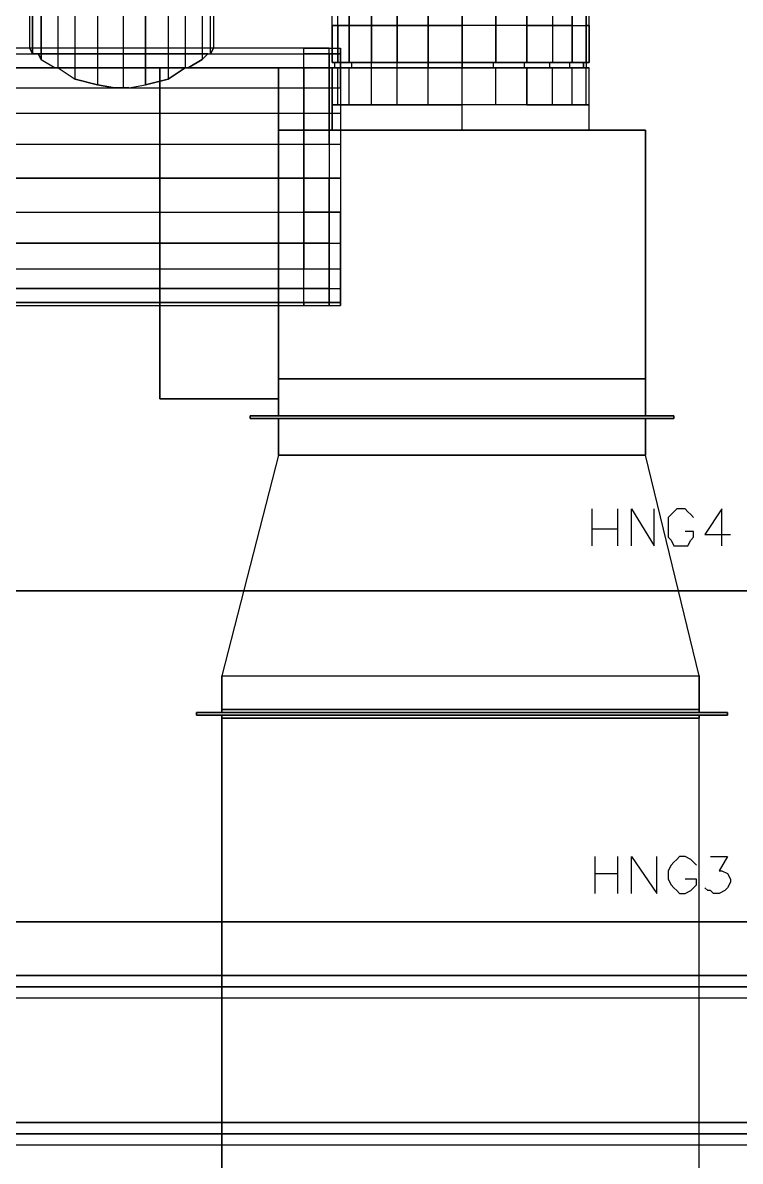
# Model space of a CAD drawing. Header units: metres. Extents: x 114 to 218, y 8 to 180.
# Drawn here: x 133.1 to 137, y 38.11 to 44.31 of the extents above; entities that cross this region are included whole.
import ezdxf

# ---------------------------------------------------------------- set-up
doc = ezdxf.new("R2010")
doc.units = ezdxf.units.M
doc.header["$MEASUREMENT"] = 0
for name, color, linetype in [('E-TFP-HANGER', 7, 'Continuous'), ('E-TRAY-STD', 7, 'Continuous'), ('M-SA2S-Conn', 7, 'Continuous'), ('M-SA2S-Rect', 7, 'Continuous'), ('M-SA2S-Round', 7, 'Continuous'), ('M-SA2S-VAV', 7, 'Continuous'), ('M-SA4S-Conn', 7, 'Continuous'), ('M-SA4S-Round', 7, 'Continuous'), ('PI-HWR-Pipe', 7, 'Continuous'), ('PI-HWS-Pipe', 7, 'Continuous')]:
    doc.layers.add(name, color=color, linetype=linetype)

msp = doc.modelspace()

# ---------------------------------------------------------------- linework, layer by layer
at = {"layer": 'E-TFP-HANGER', "color": 3, "true_color": 0x00ff00}
for points in [[(136.1949, 41.664), (136.1949, 41.464)], [(136.3333, 41.664), (136.3333, 41.464)], [(136.4102, 41.464), (136.4102, 41.664), (136.5333, 41.464), (136.5333, 41.664)], [(136.7486, 41.6178), (136.7333, 41.6332), (136.7179, 41.6486), (136.7025, 41.664), (136.6563, 41.664), (136.641, 41.6486), (136.6256, 41.6332), (136.6102, 41.6178), (136.6102, 41.587), (136.6102, 41.5409), (136.6102, 41.5101), (136.6256, 41.4948), (136.641, 41.464), (136.6563, 41.464), (136.7025, 41.464), (136.7179, 41.464), (136.7333, 41.4948), (136.7486, 41.5101), (136.7486, 41.5409), (136.7025, 41.5409)], [(136.9025, 41.464), (136.9025, 41.664), (136.8102, 41.5255), (136.9486, 41.5255)], [(136.1949, 41.5563), (136.3333, 41.5563)], [(136.2103, 39.772), (136.2103, 39.572)], [(136.3333, 39.772), (136.3333, 39.572)], [(136.4102, 39.572), (136.4102, 39.772), (136.5487, 39.572), (136.5487, 39.772)], [(136.764, 39.7259), (136.7486, 39.7412), (136.7333, 39.7566), (136.7025, 39.772), (136.6717, 39.772), (136.6563, 39.7566), (136.641, 39.7412), (136.6256, 39.7259), (136.6102, 39.6951), (136.6102, 39.649), (136.6256, 39.6182), (136.641, 39.6028), (136.6563, 39.5874), (136.6717, 39.572), (136.7025, 39.572), (136.7333, 39.5874), (136.7486, 39.6028), (136.764, 39.6182), (136.764, 39.649), (136.7025, 39.649)], [(136.8409, 39.772), (136.9332, 39.772), (136.8871, 39.6951), (136.9025, 39.6951), (136.9332, 39.6797), (136.9486, 39.649), (136.9486, 39.6336), (136.9332, 39.6028), (136.9178, 39.5874), (136.8871, 39.572), (136.8563, 39.572), (136.8409, 39.5874), (136.8255, 39.5874), (136.8102, 39.6028)], [(136.2103, 39.6797), (136.3333, 39.6797)]]:
    msp.add_lwpolyline(points, dxfattribs=at)
at = {"layer": 'E-TRAY-STD', "color": 32, "true_color": 0xdd6e00}
for points in [[(126.489, 41.2179), (167.4659, 41.2179), (167.4659, 39.4182), (126.489, 39.4182), (126.489, 41.2179)], [(167.4659, 39.4182), (167.4659, 41.2179), (126.489, 41.2179), (126.489, 39.4182), (167.4659, 39.4182)]]:
    msp.add_lwpolyline(points, dxfattribs=at)
at = {"layer": 'M-SA2S-Conn', "color": 5, "true_color": 0x0000ff}
for points in [[(134.4875, 42.3715), (136.4872, 42.3715), (134.4875, 42.3715)], [(136.4872, 42.3715), (136.4872, 42.1716), (134.4875, 42.1716), (134.4875, 42.3715), (134.4875, 42.1716), (136.4872, 42.1716), (136.4872, 42.3715)], [(134.4875, 42.3715), (134.4875, 42.3715)], [(136.4872, 42.3715), (136.4872, 42.3715)], [(136.641, 42.1562), (136.641, 42.1716), (134.3337, 42.1716), (134.3337, 42.1562), (136.641, 42.1562)], [(134.3337, 42.1562), (134.3337, 42.1562), (134.3337, 42.1716), (136.641, 42.1716), (136.641, 42.1562), (134.3337, 42.1562)], [(134.3337, 42.1716), (134.3337, 42.1716)], [(134.3337, 42.1716), (134.3337, 42.1716)], [(134.3337, 42.1562), (134.3337, 42.1562)], [(134.4875, 42.1716), (134.4875, 42.1716)], [(136.4872, 41.9562), (136.4872, 42.1562), (134.4875, 42.1562), (134.4875, 41.9562), (134.4875, 42.1562), (136.4872, 42.1562), (136.4872, 41.9562)], [(134.4875, 42.1562), (134.4875, 42.1562)], [(136.4872, 42.1716), (136.4872, 42.1716)], [(136.4872, 42.1716), (136.4872, 42.1716)], [(136.4872, 42.1716), (136.4872, 42.1716)], [(136.4872, 42.1562), (136.4872, 42.1562)], [(136.4872, 42.1562), (136.4872, 42.1562)], [(136.4872, 42.1562), (136.4872, 42.1562)], [(136.641, 42.1716), (136.641, 42.1716)], [(136.641, 42.1716), (136.641, 42.1716)], [(136.641, 42.1716), (136.641, 42.1716)], [(136.641, 42.1562), (136.641, 42.1562)], [(136.641, 42.1562), (136.641, 42.1562)], [(136.641, 42.1562), (136.641, 42.1562)], [(134.4875, 41.9562), (136.4872, 41.9562), (134.4875, 41.9562)], [(134.4875, 41.9562), (134.4875, 41.9562)], [(136.4872, 41.9562), (136.4872, 41.9562)], [(134.0415, 40.5411), (134.0415, 40.5565), (136.9332, 40.5565), (136.9332, 40.5411), (134.0415, 40.5411)], [(136.9332, 40.5411), (136.9332, 40.5411), (136.9332, 40.5565), (134.0415, 40.5565), (134.0415, 40.5411), (136.9332, 40.5411)], [(134.0415, 40.5565), (134.0415, 40.5565)], [(134.0415, 40.5565), (134.0415, 40.5565)], [(134.0415, 40.5565), (134.0415, 40.5565)], [(134.0415, 40.5411), (134.0415, 40.5411)], [(134.0415, 40.5411), (134.0415, 40.5411)], [(134.0415, 40.5411), (134.0415, 40.5411)], [(136.7794, 40.5719), (134.1799, 40.5719), (136.7794, 40.5719)], [(134.1799, 40.5719), (134.1799, 40.5565), (136.7794, 40.5565), (136.7794, 40.5719), (136.7794, 40.5565), (134.1799, 40.5565), (134.1799, 40.5719)], [(134.1799, 40.5719), (134.1799, 40.5719)], [(134.1799, 40.5565), (134.1799, 40.5565)], [(134.1799, 40.5565), (134.1799, 40.5565)], [(134.1799, 40.5565), (134.1799, 40.5565)], [(134.1799, 40.5257), (134.1799, 40.5411)], [(134.1799, 40.5411), (136.7794, 40.5411), (134.1799, 40.5411), (134.1799, 40.5257)], [(134.1799, 40.5411), (134.1799, 40.5411)], [(134.1799, 40.5411), (134.1799, 40.5411)], [(136.7794, 40.5257), (134.1799, 40.5257), (136.7794, 40.5257)], [(134.1799, 40.5257), (134.1799, 40.5257)], [(136.7794, 40.5719), (136.7794, 40.5719)], [(136.7794, 40.5565), (136.7794, 40.5565)], [(136.7794, 40.5257), (136.7794, 40.5411), (136.7794, 40.5257)], [(136.7794, 40.5411), (136.7794, 40.5411)], [(136.7794, 40.5257), (136.7794, 40.5257)], [(136.9332, 40.5565), (136.9332, 40.5565)], [(136.9332, 40.5565), (136.9332, 40.5565)], [(136.9332, 40.5411), (136.9332, 40.5411)]]:
    msp.add_lwpolyline(points, dxfattribs=at)
at = {"layer": 'M-SA2S-Rect', "color": 5, "true_color": 0x0000ff}
for points in [[(134.4875, 42.1562), (136.4872, 42.1562), (134.4875, 42.1562), (134.4875, 41.9562)], [(134.4875, 41.9562), (134.4875, 42.1562)], [(134.4875, 42.1562), (134.4875, 42.1562)], [(136.4872, 41.9562), (136.4872, 42.1562), (136.4872, 41.9562)], [(136.4872, 42.1562), (136.4872, 42.1562)], [(134.4875, 41.9562), (134.1799, 40.7564), (136.7794, 40.7564), (136.4872, 41.9562), (134.4875, 41.9562)], [(136.7794, 40.7564), (136.4872, 41.9562), (134.4875, 41.9562), (134.1799, 40.7564), (134.1799, 40.7564)], [(134.4875, 41.9562), (134.4875, 41.9562)], [(134.4875, 41.9562), (134.4875, 41.9562)], [(134.4875, 41.9562), (134.4875, 41.9562)], [(136.4872, 41.9562), (136.4872, 41.9562)], [(134.1799, 40.7564), (134.1799, 40.5565), (134.1799, 40.7564), (136.7794, 40.7564), (136.7794, 40.5565), (136.7794, 40.7564)], [(134.1799, 40.7564), (134.1799, 40.7564)], [(134.1799, 40.7564), (134.1799, 40.7564)], [(136.7794, 40.7564), (136.7794, 40.7564)], [(136.7794, 40.7564), (136.7794, 40.7564)], [(136.7794, 40.5565), (134.1799, 40.5565), (136.7794, 40.5565)], [(134.1799, 40.5565), (134.1799, 40.5565)], [(134.1799, 40.5411), (136.7794, 40.5411), (134.1799, 40.5411)], [(136.7794, 36.8341), (134.1799, 36.8341), (136.7794, 36.8341), (136.7794, 40.5411)], [(134.1799, 36.8341), (134.1799, 40.5411), (134.1799, 36.8341)], [(134.1799, 40.5411), (134.1799, 40.5411)], [(134.1799, 40.5411), (134.1799, 40.5411)], [(136.7794, 40.5565), (136.7794, 40.5565)], [(136.7794, 36.8341), (136.7794, 40.5411)], [(136.7794, 40.5411), (136.7794, 40.5411)]]:
    msp.add_lwpolyline(points, dxfattribs=at)
at = {"layer": 'M-SA2S-Round', "color": 5, "true_color": 0x0000ff}
for points in [[(133.1339, 45.171), (133.1493, 45.171), (133.1493, 44.1404), (133.1339, 44.1712), (133.1339, 45.171), (133.1493, 45.171), (133.1955, 45.171), (133.1955, 44.1097), (133.1801, 44.1404), (133.1493, 44.1404)], [(133.1493, 44.1404), (133.1493, 45.171), (133.1955, 45.171)], [(133.1955, 44.1097), (133.1955, 45.171), (133.2878, 45.171)], [(133.1955, 44.1097), (133.2724, 44.0635), (133.2878, 44.0635), (133.2878, 45.171), (133.1955, 45.171)], [(133.2878, 44.0635), (133.2878, 45.171), (133.38, 45.171)], [(133.2878, 44.0635), (133.38, 44.002), (133.38, 45.171), (133.2878, 45.171)], [(133.5031, 45.171), (133.6415, 45.171), (133.6415, 43.9558), (133.5954, 43.9558), (133.5031, 43.9712), (133.38, 44.002), (133.38, 45.171), (133.5031, 45.171), (133.5031, 43.9712)], [(133.6415, 45.171), (133.5031, 45.171), (133.5031, 43.9712), (133.5954, 43.9558), (133.6415, 43.9558), (133.6723, 43.9558), (133.7646, 43.9712)], [(133.7646, 45.171), (133.6415, 45.171), (133.6415, 43.9558)], [(133.6415, 43.9558), (133.6723, 43.9558), (133.7646, 43.9712), (133.7646, 45.171), (133.8876, 45.171), (133.8876, 44.002)], [(133.8876, 45.171), (133.7646, 45.171), (133.7646, 43.9712), (133.8876, 44.002), (133.9799, 44.0635)], [(133.8876, 45.171), (133.9799, 45.171), (133.9799, 44.0635), (133.8876, 44.002), (133.7646, 43.9712)], [(133.9799, 45.171), (133.8876, 45.171), (133.8876, 44.002)], [(134.0722, 45.171), (133.9799, 45.171), (133.9799, 44.0635), (133.9953, 44.0635), (134.0722, 44.1097), (134.103, 44.1404), (134.1184, 44.1404)], [(134.1184, 45.171), (134.0722, 45.171), (134.0722, 44.1097), (133.9953, 44.0635), (133.9799, 44.0635)], [(134.1184, 45.171), (134.0722, 45.171), (134.0722, 44.1097)], [(134.0722, 44.1097), (134.103, 44.1404), (134.1184, 44.1404), (134.1184, 45.171), (134.1337, 45.171), (134.1337, 44.1712)], [(134.1184, 44.1404), (134.1337, 44.1712), (134.1184, 44.1404), (134.1184, 45.171), (134.1337, 45.171)], [(134.7644, 44.0635), (129.9653, 44.0635), (129.9653, 44.1404), (134.7644, 44.1404), (134.7644, 44.1712), (129.9653, 44.1712)], [(134.1337, 44.1712), (133.1339, 44.1712), (133.1493, 44.1404), (133.1801, 44.1404), (134.103, 44.1404), (133.1801, 44.1404), (133.1955, 44.1097), (133.2724, 44.0635), (133.9953, 44.0635)], [(133.1339, 44.1712), (133.1339, 44.1712)], [(134.1337, 44.1712), (134.1337, 44.1712)], [(134.8259, 44.0635), (134.626, 44.0635), (134.626, 44.1404), (134.626, 44.1712), (134.8259, 44.1712), (134.8259, 44.1404), (134.626, 44.1404), (134.626, 44.1712)], [(134.626, 44.1712), (134.626, 44.1712)], [(134.7644, 44.0635), (134.7644, 44.1404), (134.7644, 44.1712)], [(134.7644, 44.1712), (134.7644, 44.1712)], [(134.8259, 44.0635), (134.8259, 44.1404), (134.8259, 44.1712)], [(134.8259, 44.1712), (134.8259, 44.1712)], [(129.9653, 44.1404), (134.7644, 44.1404)], [(133.1493, 44.1404), (133.1493, 44.1404)], [(133.1493, 44.1404), (133.1493, 44.1404)], [(133.1801, 44.1404), (133.1801, 44.1404)], [(133.1801, 44.1404), (133.1801, 44.1404)], [(133.1955, 44.1097), (133.1955, 44.1097)], [(133.1955, 44.1097), (133.1955, 44.1097)], [(134.0722, 44.1097), (134.0722, 44.1097)], [(134.0722, 44.1097), (134.0722, 44.1097)], [(134.103, 44.1404), (134.103, 44.1404)], [(134.103, 44.1404), (134.103, 44.1404)], [(134.1184, 44.1404), (134.1184, 44.1404)], [(134.1184, 44.1404), (134.1184, 44.1404)], [(134.626, 44.0635), (134.626, 44.1404), (134.8259, 44.1404)], [(134.626, 44.1404), (134.626, 44.1404)], [(134.626, 44.1404), (134.626, 44.1404)], [(134.7644, 44.1404), (134.7644, 44.0635), (134.7644, 43.9558), (134.7644, 43.8174), (134.7644, 43.6482), (134.7644, 43.4636), (134.7644, 43.279), (134.7644, 43.1098), (134.7644, 42.9714), (134.7644, 42.8637), (134.7644, 42.7868), (134.7644, 42.7714), (134.7644, 42.7868), (134.7644, 42.8637), (134.7644, 42.9714), (134.7644, 43.1098), (134.7644, 43.279), (134.7644, 43.4636)], [(134.7644, 44.1404), (134.7644, 44.1404)], [(134.7644, 44.1404), (134.7644, 44.1404)], [(134.8259, 44.1404), (134.8259, 44.0635), (134.8259, 43.9558), (134.8259, 43.8174), (134.8259, 43.6482), (134.8259, 43.4636), (134.8259, 43.279), (134.8259, 43.1098), (134.8259, 42.9714), (134.8259, 42.8637), (134.8259, 42.7868), (134.8259, 42.7714), (134.8259, 42.7868), (134.8259, 42.8637), (134.8259, 42.9714), (134.8259, 43.1098), (134.8259, 43.279)], [(134.8259, 44.1404), (134.8259, 44.1404)], [(134.8259, 44.1404), (134.8259, 44.1404)], [(129.9653, 44.0635), (134.7644, 44.0635)], [(133.9953, 44.0635), (133.2724, 44.0635)], [(133.2724, 44.0635), (133.2878, 44.0635), (133.38, 44.002)], [(133.2724, 44.0635), (133.2724, 44.0635)], [(133.2724, 44.0635), (133.2724, 44.0635)], [(133.2878, 44.0635), (133.2878, 44.0635)], [(133.2878, 44.0635), (133.2878, 44.0635)], [(133.9799, 44.0635), (133.9799, 44.0635)], [(133.9799, 44.0635), (133.9799, 44.0635)], [(133.9953, 44.0635), (133.9953, 44.0635)], [(133.9953, 44.0635), (133.9953, 44.0635)], [(134.626, 43.9558), (134.626, 44.0635), (134.8259, 44.0635)], [(134.626, 44.0635), (134.626, 43.9558), (134.8259, 43.9558)], [(134.626, 44.0635), (134.626, 44.0635)], [(134.626, 44.0635), (134.626, 44.0635)], [(134.7644, 43.6482), (134.7644, 43.8174), (134.7644, 43.9558), (134.7644, 44.0635)], [(134.7644, 44.0635), (134.7644, 44.0635)], [(134.7644, 44.0635), (134.7644, 44.0635)], [(134.8259, 43.9558), (134.8259, 44.0635)], [(134.8259, 44.0635), (134.8259, 44.0635)], [(134.8259, 44.0635), (134.8259, 44.0635)], [(133.38, 44.002), (133.5031, 43.9712)], [(133.38, 44.002), (133.38, 44.002)], [(133.38, 44.002), (133.38, 44.002)], [(133.8876, 44.002), (133.8876, 44.002)], [(133.8876, 44.002), (133.8876, 44.002)], [(129.9653, 43.9558), (134.7644, 43.9558)], [(129.9653, 43.9558), (134.7644, 43.9558)], [(133.5031, 43.9712), (133.5031, 43.9712)], [(133.5031, 43.9712), (133.5031, 43.9712)], [(133.6723, 43.9558), (133.5954, 43.9558)], [(133.6723, 43.9558), (133.5954, 43.9558)], [(133.5954, 43.9558), (133.5954, 43.9558)], [(133.5954, 43.9558), (133.5954, 43.9558)], [(133.6415, 43.9558), (133.6415, 43.9558)], [(133.6415, 43.9558), (133.6415, 43.9558)], [(133.6723, 43.9558), (133.6723, 43.9558)], [(133.6723, 43.9558), (133.6723, 43.9558)], [(133.7646, 43.9712), (133.7646, 43.9712)], [(133.7646, 43.9712), (133.7646, 43.9712)], [(134.626, 43.8174), (134.626, 43.9558), (134.8259, 43.9558), (134.8259, 43.8174)], [(134.626, 43.9558), (134.626, 43.8174), (134.8259, 43.8174)], [(134.626, 43.9558), (134.626, 43.9558)], [(134.626, 43.9558), (134.626, 43.9558)], [(134.7644, 43.9558), (134.7644, 43.9558)], [(134.7644, 43.9558), (134.7644, 43.9558)], [(134.8259, 43.9558), (134.8259, 43.9558)], [(134.8259, 43.9558), (134.8259, 43.9558)], [(129.9653, 43.8174), (134.7644, 43.8174)], [(129.9653, 43.8174), (134.7644, 43.8174)], [(134.626, 43.6482), (134.626, 43.8174), (134.8259, 43.8174), (134.8259, 43.6482)], [(134.626, 43.8174), (134.626, 43.6482), (134.8259, 43.6482)], [(134.626, 43.8174), (134.626, 43.8174)], [(134.626, 43.8174), (134.626, 43.8174)], [(134.7644, 43.8174), (134.7644, 43.8174)], [(134.7644, 43.8174), (134.7644, 43.8174)], [(134.8259, 43.8174), (134.8259, 43.8174)], [(134.8259, 43.8174), (134.8259, 43.8174)], [(134.7644, 43.4636), (129.9653, 43.4636), (129.9653, 43.6482), (134.7644, 43.6482), (134.7644, 43.4636)], [(129.9653, 43.6482), (134.7644, 43.6482)], [(134.8259, 43.4636), (134.626, 43.4636), (134.626, 43.6482), (134.8259, 43.6482), (134.8259, 43.4636)], [(134.626, 43.6482), (134.626, 43.4636), (134.8259, 43.4636), (134.8259, 43.279), (134.626, 43.279), (134.626, 43.4636)], [(134.626, 43.6482), (134.626, 43.6482)], [(134.626, 43.6482), (134.626, 43.6482)], [(134.7644, 43.6482), (134.7644, 43.6482)], [(134.7644, 43.6482), (134.7644, 43.6482)], [(134.8259, 43.6482), (134.8259, 43.6482)], [(134.8259, 43.6482), (134.8259, 43.6482)], [(129.9653, 43.4636), (134.7644, 43.4636)], [(134.626, 43.4636), (134.626, 43.279)], [(134.626, 43.4636), (134.626, 43.4636)], [(134.626, 43.4636), (134.626, 43.4636)], [(134.7644, 43.4636), (134.7644, 43.4636)], [(134.7644, 43.4636), (134.7644, 43.4636)], [(134.8259, 43.4636), (134.8259, 43.4636)], [(134.8259, 43.4636), (134.8259, 43.4636)], [(129.9653, 43.279), (134.7644, 43.279)], [(129.9653, 43.279), (134.7644, 43.279)], [(134.626, 43.279), (134.626, 43.1098), (134.8259, 43.1098)], [(134.626, 43.1098), (134.626, 43.279), (134.8259, 43.279)], [(134.626, 43.279), (134.626, 43.279)], [(134.626, 43.279), (134.626, 43.279)], [(134.7644, 43.279), (134.7644, 43.279)], [(134.7644, 43.279), (134.7644, 43.279)], [(134.8259, 43.279), (134.8259, 43.279)], [(134.8259, 43.279), (134.8259, 43.279)], [(134.7644, 43.1098), (129.9653, 43.1098), (129.9653, 42.9714), (134.7644, 42.9714)], [(129.9653, 43.1098), (134.7644, 43.1098)], [(134.626, 43.1098), (134.626, 42.9714), (134.8259, 42.9714)], [(134.626, 42.9714), (134.626, 43.1098), (134.8259, 43.1098)], [(134.626, 43.1098), (134.626, 43.1098)], [(134.626, 43.1098), (134.626, 43.1098)], [(134.7644, 43.1098), (134.7644, 43.1098)], [(134.7644, 43.1098), (134.7644, 43.1098)], [(134.8259, 43.1098), (134.8259, 43.1098)], [(134.8259, 43.1098), (134.8259, 43.1098)], [(129.9653, 42.9714), (134.7644, 42.9714)], [(134.626, 42.7868), (134.626, 42.8637), (134.626, 42.9714)], [(134.626, 42.8637), (134.626, 42.9714), (134.8259, 42.9714)], [(134.626, 42.9714), (134.626, 42.9714)], [(134.626, 42.9714), (134.626, 42.9714)], [(134.7644, 42.9714), (134.7644, 42.9714)], [(134.7644, 42.9714), (134.7644, 42.9714)], [(134.8259, 42.9714), (134.8259, 42.9714)], [(134.8259, 42.9714), (134.8259, 42.9714)], [(134.7644, 42.8637), (129.9653, 42.8637)], [(129.9653, 42.8637), (134.7644, 42.8637)], [(134.626, 42.8637), (134.8259, 42.8637)], [(134.626, 42.7868), (134.626, 42.8637), (134.8259, 42.8637)], [(134.626, 42.8637), (134.626, 42.8637)], [(134.626, 42.8637), (134.626, 42.8637)], [(134.7644, 42.8637), (134.7644, 42.8637)], [(134.7644, 42.8637), (134.7644, 42.8637)], [(134.8259, 42.8637), (134.8259, 42.8637)], [(134.8259, 42.8637), (134.8259, 42.8637)], [(134.7644, 42.7868), (129.9653, 42.7868)], [(129.9653, 42.7868), (134.7644, 42.7868)], [(129.9653, 42.7714), (134.7644, 42.7714)], [(134.626, 42.7714), (134.626, 42.7868), (134.8259, 42.7868), (134.626, 42.7868), (134.626, 42.7714), (134.8259, 42.7714)], [(134.626, 42.7868), (134.626, 42.7868)], [(134.626, 42.7868), (134.626, 42.7868)], [(134.626, 42.7714), (134.626, 42.7714)], [(134.7644, 42.7868), (134.7644, 42.7868)], [(134.7644, 42.7868), (134.7644, 42.7868)], [(134.7644, 42.7714), (134.7644, 42.7714)], [(134.8259, 42.7868), (134.8259, 42.7868)], [(134.8259, 42.7868), (134.8259, 42.7868)], [(134.8259, 42.7714), (134.8259, 42.7714)]]:
    msp.add_lwpolyline(points, dxfattribs=at)
at = {"layer": 'M-SA2S-VAV', "color": 1, "true_color": 0xff0000}
for points in [[(133.8415, 44.0635), (134.4875, 44.0635), (133.8415, 44.0635)], [(133.8415, 42.2638), (134.4875, 42.2638), (134.4875, 44.0635), (134.4875, 42.2638), (133.8415, 42.2638)], [(133.8415, 44.0635), (133.8415, 42.2638), (133.8415, 44.0635)], [(133.8415, 44.0635), (133.8415, 44.0635)], [(134.4875, 44.0635), (134.4875, 44.0635)], [(134.4875, 44.0635), (134.4875, 44.0635)], [(134.7798, 44.0635), (134.8105, 44.0635), (134.8721, 44.0635), (134.9951, 44.0635), (135.1335, 44.0635), (135.3027, 44.0635), (135.4873, 44.0635), (135.6719, 44.0635), (135.8411, 44.0635), (135.9796, 44.0635), (136.0872, 44.0635), (136.1641, 44.0635), (136.1795, 44.0635), (136.1641, 44.0635), (136.0872, 44.0635), (135.9796, 44.0635), (135.8411, 44.0635), (135.6719, 44.0635), (135.4873, 44.0635), (135.3027, 44.0635), (135.1335, 44.0635), (134.9951, 44.0635), (134.8721, 44.0635), (134.8105, 44.0635), (134.7798, 44.0635)], [(134.7798, 43.7251), (134.7798, 44.0635), (134.7798, 43.7251)], [(135.4873, 43.7251), (135.4873, 44.0635)], [(135.4873, 43.7251), (135.4873, 44.0635)], [(136.1795, 43.7251), (136.1795, 44.0635)], [(136.1795, 43.7251), (136.1795, 44.0635)], [(134.4875, 43.7251), (136.4872, 43.7251), (134.4875, 43.7251)], [(134.4875, 42.1716), (136.4872, 42.1716), (136.4872, 43.7251), (136.4872, 42.1716), (134.4875, 42.1716)], [(134.4875, 43.7251), (134.4875, 42.1716), (134.4875, 43.7251)], [(134.4875, 43.7251), (134.4875, 43.7251)], [(136.1795, 43.7251), (136.1641, 43.7251), (136.0872, 43.7251), (135.9796, 43.7251), (135.8411, 43.7251), (135.6719, 43.7251), (135.4873, 43.7251), (135.3027, 43.7251), (135.1335, 43.7251), (134.9951, 43.7251), (134.8721, 43.7251), (134.8105, 43.7251), (134.7798, 43.7251), (134.8105, 43.7251), (134.8721, 43.7251), (134.9951, 43.7251), (135.1335, 43.7251), (135.3027, 43.7251), (135.4873, 43.7251), (135.6719, 43.7251), (135.8411, 43.7251), (135.9796, 43.7251), (136.0872, 43.7251), (136.1641, 43.7251), (136.1795, 43.7251)], [(136.4872, 43.7251), (136.4872, 43.7251)], [(136.4872, 43.7251), (136.4872, 43.7251)], [(133.8415, 42.2638), (133.8415, 42.2638)], [(133.8415, 42.2638), (133.8415, 42.2638)], [(134.4875, 42.2638), (134.4875, 42.2638)], [(134.4875, 42.2638), (134.4875, 42.2638)], [(134.4875, 42.1716), (134.4875, 42.1716)], [(134.4875, 42.1716), (134.4875, 42.1716)], [(136.4872, 42.1716), (136.4872, 42.1716)], [(136.4872, 42.1716), (136.4872, 42.1716)]]:
    msp.add_lwpolyline(points, dxfattribs=at)
at = {"layer": 'M-SA4S-Conn', "color": 140, "true_color": 0x00bfff}
for points in [[(134.7798, 44.2942), (134.8105, 44.2942), (134.8105, 44.0943)], [(134.8105, 44.2942), (134.7798, 44.2942), (134.7798, 44.0943)], [(134.7798, 44.2942), (134.7798, 44.2942)], [(134.8105, 44.2942), (134.8721, 44.2942), (134.8721, 44.0943)], [(134.8721, 44.2942), (134.8105, 44.2942), (134.8105, 44.0943)], [(134.8105, 44.2942), (134.8105, 44.2942)], [(134.8105, 44.2942), (134.8105, 44.2942)], [(134.8721, 44.2942), (134.9951, 44.2942), (134.9951, 44.0943)], [(134.9951, 44.2942), (134.8721, 44.2942), (134.8721, 44.0943)], [(134.8721, 44.2942), (134.8721, 44.2942)], [(134.8721, 44.2942), (134.8721, 44.2942)], [(134.9951, 44.2942), (135.1335, 44.2942), (135.1335, 44.0943)], [(135.1335, 44.2942), (134.9951, 44.2942), (134.9951, 44.0943)], [(134.9951, 44.2942), (134.9951, 44.2942)], [(134.9951, 44.2942), (134.9951, 44.2942)], [(135.1335, 44.2942), (135.3027, 44.2942), (135.3027, 44.0943)], [(135.3027, 44.2942), (135.1335, 44.2942), (135.1335, 44.0943), (135.3027, 44.0943)], [(135.1335, 44.2942), (135.1335, 44.2942)], [(135.1335, 44.2942), (135.1335, 44.2942)], [(135.3027, 44.2942), (135.4873, 44.2942), (135.4873, 44.0943)], [(135.4873, 44.2942), (135.3027, 44.2942), (135.3027, 44.0943), (135.4873, 44.0943)], [(135.3027, 44.2942), (135.3027, 44.2942)], [(135.3027, 44.2942), (135.3027, 44.2942)], [(135.8411, 44.2942), (135.6719, 44.2942), (135.4873, 44.2942)], [(135.6719, 44.2942), (135.4873, 44.2942), (135.4873, 44.0943), (135.6719, 44.0943)], [(135.4873, 44.2942), (135.4873, 44.2942)], [(135.4873, 44.2942), (135.4873, 44.2942)], [(135.6719, 44.2942), (135.6719, 44.0943)], [(135.8411, 44.2942), (135.6719, 44.2942), (135.6719, 44.0943), (135.8411, 44.0943)], [(135.6719, 44.2942), (135.6719, 44.2942)], [(135.6719, 44.2942), (135.6719, 44.2942)], [(135.9796, 44.2942), (135.8411, 44.2942), (135.8411, 44.0943), (135.9796, 44.0943)], [(135.8411, 44.0943), (135.8411, 44.2942), (135.9796, 44.2942), (135.9796, 44.0943)], [(135.8411, 44.2942), (135.8411, 44.2942)], [(135.8411, 44.2942), (135.8411, 44.2942)], [(136.0872, 44.2942), (135.9796, 44.2942), (135.9796, 44.0943), (136.0872, 44.0943), (136.0872, 44.2942), (136.1641, 44.2942)], [(135.9796, 44.2942), (136.0872, 44.2942), (136.0872, 44.0943)], [(135.9796, 44.2942), (135.9796, 44.2942)], [(135.9796, 44.2942), (135.9796, 44.2942)], [(136.0872, 44.2942), (136.1641, 44.2942), (136.1641, 44.0943)], [(136.0872, 44.2942), (136.0872, 44.2942)], [(136.0872, 44.2942), (136.0872, 44.2942)], [(136.1795, 44.2942), (136.1641, 44.2942), (136.1641, 44.0943)], [(136.1641, 44.2942), (136.1795, 44.2942), (136.1795, 44.0943)], [(136.1641, 44.2942), (136.1641, 44.2942)], [(136.1641, 44.2942), (136.1641, 44.2942)], [(136.1795, 44.2942), (136.1795, 44.2942)], [(135.1335, 44.0943), (134.9951, 44.0943), (134.8721, 44.0943), (134.8105, 44.0943), (134.7798, 44.0943), (134.8105, 44.0943), (134.8721, 44.0943), (134.9951, 44.0943), (135.1335, 44.0943), (135.3027, 44.0943), (135.4873, 44.0943), (135.6719, 44.0943), (135.8411, 44.0943), (135.9796, 44.0943), (136.0872, 44.0943), (136.1641, 44.0943), (136.1795, 44.0943), (136.1641, 44.0943), (136.0872, 44.0943)], [(134.7798, 44.0943), (134.7798, 44.0943)], [(134.7798, 43.8635), (134.8105, 43.8635), (134.8105, 44.0635)], [(134.8105, 43.8635), (134.7798, 43.8635), (134.7798, 44.0635)], [(136.1641, 44.0635), (136.0872, 44.0635), (135.9796, 44.0635), (135.8411, 44.0635), (135.6719, 44.0635), (135.4873, 44.0635), (135.3027, 44.0635), (135.1335, 44.0635), (134.9951, 44.0635), (134.8721, 44.0635), (134.8105, 44.0635), (134.7798, 44.0635), (134.8105, 44.0635), (134.8721, 44.0635), (134.9951, 44.0635), (135.1335, 44.0635), (135.3027, 44.0635), (135.4873, 44.0635), (135.6719, 44.0635), (135.8411, 44.0635), (135.9796, 44.0635), (136.0872, 44.0635), (136.1641, 44.0635), (136.1795, 44.0635), (136.1641, 44.0635)], [(134.7798, 44.0635), (134.7798, 44.0635)], [(134.7952, 44.0635), (134.8259, 44.0635), (134.8259, 44.0943)], [(134.8259, 44.0635), (134.7952, 44.0635), (134.7952, 44.0943)], [(134.8875, 44.0943), (134.8259, 44.0943), (134.7952, 44.0943), (134.8259, 44.0943), (134.8875, 44.0943), (134.9951, 44.0943), (135.1335, 44.0943), (135.3027, 44.0943), (135.4873, 44.0943), (135.6565, 44.0943), (135.8257, 44.0943), (135.9642, 44.0943), (136.0718, 44.0943), (136.1487, 44.0943), (136.1641, 44.0943), (136.1487, 44.0943), (136.0718, 44.0943), (135.9642, 44.0943), (135.8257, 44.0943), (135.6565, 44.0943), (135.4873, 44.0943)], [(134.7952, 44.0943), (134.7952, 44.0943)], [(134.7952, 44.0635), (134.7952, 44.0635)], [(134.8105, 44.0943), (134.8105, 44.0943)], [(134.8105, 44.0943), (134.8105, 44.0943)], [(134.8105, 43.8635), (134.8721, 43.8635), (134.8721, 44.0635)], [(134.8721, 43.8635), (134.8105, 43.8635), (134.8105, 44.0635)], [(134.8105, 44.0635), (134.8105, 44.0635)], [(134.8105, 44.0635), (134.8105, 44.0635)], [(134.8259, 44.0635), (134.8875, 44.0635), (134.8875, 44.0943)], [(134.8875, 44.0635), (134.8259, 44.0635), (134.8259, 44.0943)], [(134.8259, 44.0943), (134.8259, 44.0943)], [(134.8259, 44.0943), (134.8259, 44.0943)], [(134.8259, 44.0635), (134.8259, 44.0635)], [(134.8259, 44.0635), (134.8259, 44.0635)], [(134.8721, 44.0943), (134.8721, 44.0943)], [(134.8721, 44.0943), (134.8721, 44.0943)], [(134.8721, 43.8635), (134.9951, 43.8635), (134.9951, 44.0635)], [(134.9951, 43.8635), (134.8721, 43.8635), (134.8721, 44.0635)], [(134.8721, 44.0635), (134.8721, 44.0635)], [(134.8721, 44.0635), (134.8721, 44.0635)], [(134.8875, 44.0635), (134.9951, 44.0635), (134.9951, 44.0943)], [(134.9951, 44.0635), (134.8875, 44.0635), (134.8875, 44.0943), (134.9951, 44.0943), (135.1335, 44.0943)], [(134.8875, 44.0943), (134.8875, 44.0943)], [(134.8875, 44.0943), (134.8875, 44.0943)], [(134.8875, 44.0635), (134.8875, 44.0635)], [(134.8875, 44.0635), (134.8875, 44.0635)], [(134.9951, 44.0635), (135.1335, 44.0635), (135.1335, 44.0943)], [(135.1335, 44.0635), (134.9951, 44.0635), (134.9951, 44.0943)], [(134.9951, 44.0943), (134.9951, 44.0943)], [(134.9951, 44.0943), (134.9951, 44.0943)], [(134.9951, 44.0943), (134.9951, 44.0943)], [(134.9951, 44.0943), (134.9951, 44.0943)], [(134.9951, 43.8635), (135.1335, 43.8635), (135.1335, 44.0635)], [(135.1335, 43.8635), (134.9951, 43.8635), (134.9951, 44.0635)], [(134.9951, 44.0635), (134.9951, 44.0635)], [(134.9951, 44.0635), (134.9951, 44.0635)], [(134.9951, 44.0635), (134.9951, 44.0635)], [(134.9951, 44.0635), (134.9951, 44.0635)], [(135.1335, 44.0635), (135.3027, 44.0635), (135.3027, 44.0943)], [(135.1335, 44.0943), (135.3027, 44.0943), (135.3027, 44.0635), (135.1335, 44.0635), (135.1335, 44.0943)], [(135.1335, 44.0943), (135.1335, 44.0943)], [(135.1335, 44.0943), (135.1335, 44.0943)], [(135.1335, 44.0943), (135.1335, 44.0943)], [(135.1335, 44.0943), (135.1335, 44.0943)], [(135.1335, 43.8635), (135.3027, 43.8635), (135.3027, 44.0635)], [(135.3027, 43.8635), (135.1335, 43.8635), (135.1335, 44.0635)], [(135.1335, 44.0635), (135.1335, 44.0635)], [(135.1335, 44.0635), (135.1335, 44.0635)], [(135.1335, 44.0635), (135.1335, 44.0635)], [(135.1335, 44.0635), (135.1335, 44.0635)], [(135.3027, 44.0943), (135.4873, 44.0943), (135.4873, 44.0635), (135.3027, 44.0635)], [(135.3027, 44.0943), (135.3027, 44.0943)], [(135.3027, 44.0943), (135.3027, 44.0943)], [(135.3027, 44.0943), (135.3027, 44.0943)], [(135.3027, 44.0943), (135.3027, 44.0943)], [(135.3027, 43.8635), (135.4873, 43.8635), (135.4873, 44.0635)], [(135.4873, 43.8635), (135.3027, 43.8635), (135.3027, 44.0635)], [(135.6565, 44.0635), (135.4873, 44.0635), (135.3027, 44.0635)], [(135.3027, 44.0635), (135.3027, 44.0635)], [(135.3027, 44.0635), (135.3027, 44.0635)], [(135.3027, 44.0635), (135.3027, 44.0635)], [(135.3027, 44.0635), (135.3027, 44.0635)], [(135.4873, 44.0635), (135.4873, 44.0943)], [(135.6565, 44.0943), (135.6565, 44.0635), (135.4873, 44.0635)], [(135.4873, 44.0943), (135.4873, 44.0943)], [(135.4873, 44.0943), (135.4873, 44.0943)], [(135.4873, 44.0943), (135.4873, 44.0943)], [(135.4873, 44.0943), (135.4873, 44.0943)], [(135.6719, 43.8635), (135.4873, 43.8635), (135.4873, 44.0635)], [(135.4873, 44.0635), (135.4873, 44.0635)], [(135.4873, 44.0635), (135.4873, 44.0635)], [(135.4873, 44.0635), (135.4873, 44.0635)], [(135.4873, 44.0635), (135.4873, 44.0635)], [(135.6565, 44.0943), (135.6565, 44.0635), (135.8257, 44.0635)], [(135.8257, 44.0943), (135.8257, 44.0635), (135.6565, 44.0635)], [(135.6565, 44.0943), (135.6565, 44.0943)], [(135.6565, 44.0943), (135.6565, 44.0943)], [(135.6565, 44.0635), (135.6565, 44.0635)], [(135.6565, 44.0635), (135.6565, 44.0635)], [(135.6719, 44.0943), (135.6719, 44.0943)], [(135.6719, 44.0943), (135.6719, 44.0943)], [(135.6719, 43.8635), (135.6719, 44.0635)], [(135.8411, 43.8635), (135.6719, 43.8635), (135.6719, 44.0635)], [(135.6719, 44.0635), (135.6719, 44.0635)], [(135.6719, 44.0635), (135.6719, 44.0635)], [(135.8257, 44.0943), (135.8257, 44.0635), (135.9642, 44.0635)], [(135.9642, 44.0943), (135.9642, 44.0635), (135.8257, 44.0635)], [(135.8257, 44.0943), (135.8257, 44.0943)], [(135.8257, 44.0943), (135.8257, 44.0943)], [(135.8257, 44.0635), (135.8257, 44.0635)], [(135.8257, 44.0635), (135.8257, 44.0635)], [(135.8411, 44.0943), (135.8411, 44.0943)], [(135.8411, 44.0943), (135.8411, 44.0943)], [(135.9796, 43.8635), (135.8411, 43.8635), (135.8411, 44.0635)], [(135.8411, 44.0635), (135.8411, 43.8635), (135.9796, 43.8635), (135.9796, 44.0635)], [(135.8411, 44.0635), (135.8411, 44.0635)], [(135.8411, 44.0635), (135.8411, 44.0635)], [(135.9642, 44.0943), (135.9642, 44.0635), (136.0718, 44.0635)], [(136.0718, 44.0943), (136.0718, 44.0635), (135.9642, 44.0635)], [(135.9642, 44.0943), (135.9642, 44.0943)], [(135.9642, 44.0943), (135.9642, 44.0943)], [(135.9642, 44.0635), (135.9642, 44.0635)], [(135.9642, 44.0635), (135.9642, 44.0635)], [(135.9796, 44.0943), (135.9796, 44.0943)], [(135.9796, 44.0943), (135.9796, 44.0943)], [(136.0872, 43.8635), (135.9796, 43.8635), (135.9796, 44.0635)], [(135.9796, 43.8635), (136.0872, 43.8635), (136.0872, 44.0635)], [(135.9796, 44.0635), (135.9796, 44.0635)], [(135.9796, 44.0635), (135.9796, 44.0635)], [(136.0718, 44.0943), (136.0718, 44.0635), (136.1487, 44.0635)], [(136.0718, 44.0943), (136.0718, 44.0943)], [(136.0718, 44.0943), (136.0718, 44.0943)], [(136.1487, 44.0635), (136.0718, 44.0635)], [(136.0718, 44.0635), (136.0718, 44.0635)], [(136.0718, 44.0635), (136.0718, 44.0635)], [(136.0872, 44.0943), (136.0872, 44.0943)], [(136.0872, 44.0943), (136.0872, 44.0943)], [(136.1641, 43.8635), (136.0872, 43.8635), (136.0872, 44.0635)], [(136.0872, 43.8635), (136.1641, 43.8635), (136.1641, 44.0635)], [(136.0872, 44.0635), (136.0872, 44.0635)], [(136.0872, 44.0635), (136.0872, 44.0635)], [(136.1487, 44.0943), (136.1487, 44.0635), (136.1641, 44.0635)], [(136.1641, 44.0943), (136.1641, 44.0635), (136.1487, 44.0635), (136.1487, 44.0943)], [(136.1487, 44.0943), (136.1487, 44.0943)], [(136.1487, 44.0943), (136.1487, 44.0943)], [(136.1487, 44.0635), (136.1487, 44.0635)], [(136.1487, 44.0635), (136.1487, 44.0635)], [(136.1641, 44.0943), (136.1641, 44.0943)], [(136.1641, 44.0943), (136.1641, 44.0943)], [(136.1641, 44.0943), (136.1641, 44.0943)], [(136.1795, 43.8635), (136.1641, 43.8635), (136.1641, 44.0635)], [(136.1641, 43.8635), (136.1795, 43.8635), (136.1795, 44.0635)], [(136.1641, 44.0635), (136.1641, 44.0635)], [(136.1641, 44.0635), (136.1641, 44.0635)], [(136.1641, 44.0635), (136.1641, 44.0635)], [(136.1795, 44.0943), (136.1795, 44.0943)], [(136.1795, 44.0635), (136.1795, 44.0635)], [(134.7798, 43.8635), (134.7798, 43.8635)], [(134.8105, 43.8635), (134.8105, 43.8635)], [(134.8105, 43.8635), (134.8105, 43.8635)], [(134.8721, 43.8635), (134.8721, 43.8635)], [(134.8721, 43.8635), (134.8721, 43.8635)], [(134.9951, 43.8635), (134.9951, 43.8635)], [(134.9951, 43.8635), (134.9951, 43.8635)], [(135.1335, 43.8635), (135.1335, 43.8635)], [(135.1335, 43.8635), (135.1335, 43.8635)], [(135.3027, 43.8635), (135.3027, 43.8635)], [(135.3027, 43.8635), (135.3027, 43.8635)], [(135.8411, 43.8635), (135.6719, 43.8635), (135.4873, 43.8635)], [(135.4873, 43.8635), (135.4873, 43.8635)], [(135.4873, 43.8635), (135.4873, 43.8635)], [(135.6719, 43.8635), (135.6719, 43.8635)], [(135.6719, 43.8635), (135.6719, 43.8635)], [(135.8411, 43.8635), (135.8411, 43.8635)], [(135.8411, 43.8635), (135.8411, 43.8635)], [(135.9796, 43.8635), (135.9796, 43.8635)], [(135.9796, 43.8635), (135.9796, 43.8635)], [(136.0872, 43.8635), (136.0872, 43.8635)], [(136.0872, 43.8635), (136.0872, 43.8635)], [(136.1641, 43.8635), (136.1641, 43.8635)], [(136.1641, 43.8635), (136.1641, 43.8635)], [(136.1795, 43.8635), (136.1795, 43.8635)]]:
    msp.add_lwpolyline(points, dxfattribs=at)
at = {"layer": 'M-SA4S-Round', "color": 140, "true_color": 0x00bfff}
for points in [[(134.7798, 44.0943), (134.7798, 52.1851)], [(134.8105, 44.0943), (134.8105, 52.1851)], [(134.8105, 44.0943), (134.8105, 52.1851)], [(134.8721, 44.0943), (134.8721, 52.1851)], [(134.8721, 52.1851), (134.8721, 44.0943)], [(134.9951, 44.0943), (134.9951, 52.1851)], [(134.9951, 52.1851), (134.9951, 44.0943)], [(135.1335, 44.0943), (135.1335, 52.1851)], [(135.1335, 52.1851), (135.1335, 44.0943)], [(135.3027, 44.0943), (135.3027, 52.1851)], [(135.3027, 52.1851), (135.3027, 44.0943)], [(135.4873, 44.0943), (135.4873, 52.1851)], [(135.4873, 52.1851), (135.4873, 44.0943)], [(135.6719, 44.0943), (135.6719, 52.1851)], [(135.6719, 52.1851), (135.6719, 44.0943)], [(135.8411, 44.0943), (135.8411, 52.1851)], [(135.8411, 52.1851), (135.8411, 44.0943)], [(135.9796, 44.0943), (136.0872, 44.0943), (136.0872, 52.1851), (135.9796, 52.1851), (135.9796, 44.0943)], [(135.9796, 52.1851), (135.9796, 44.0943)], [(136.0872, 44.0943), (136.1641, 44.0943), (136.1641, 52.1851), (136.0872, 52.1851)], [(136.0872, 52.1851), (136.0872, 44.0943)], [(136.1795, 44.0943), (136.1795, 52.1851), (136.1641, 52.1851)], [(136.1641, 52.1851), (136.1641, 44.0943)], [(135.9796, 44.0943), (135.8411, 44.0943), (135.6719, 44.0943), (135.4873, 44.0943), (135.3027, 44.0943), (135.1335, 44.0943), (134.9951, 44.0943), (134.8721, 44.0943), (134.8105, 44.0943), (134.7798, 44.0943), (134.8105, 44.0943), (134.8721, 44.0943), (134.9951, 44.0943), (135.1335, 44.0943), (135.3027, 44.0943), (135.4873, 44.0943), (135.6719, 44.0943), (135.8411, 44.0943), (135.9796, 44.0943), (136.0872, 44.0943), (136.1641, 44.0943), (136.1795, 44.0943), (136.1641, 44.0943)], [(134.7798, 44.0943), (134.7798, 44.0943)], [(134.8105, 44.0943), (134.8105, 44.0943)], [(134.8105, 44.0943), (134.8105, 44.0943)], [(134.8721, 44.0943), (134.8721, 44.0943)], [(134.8721, 44.0943), (134.8721, 44.0943)], [(134.9951, 44.0943), (134.9951, 44.0943)], [(134.9951, 44.0943), (134.9951, 44.0943)], [(135.1335, 44.0943), (135.1335, 44.0943)], [(135.1335, 44.0943), (135.1335, 44.0943)], [(135.3027, 44.0943), (135.3027, 44.0943)], [(135.3027, 44.0943), (135.3027, 44.0943)], [(135.4873, 44.0943), (135.4873, 44.0943)], [(135.4873, 44.0943), (135.4873, 44.0943)], [(135.6719, 44.0943), (135.6719, 44.0943)], [(135.6719, 44.0943), (135.6719, 44.0943)], [(135.8411, 44.0943), (135.8411, 44.0943)], [(135.8411, 44.0943), (135.8411, 44.0943)], [(135.9796, 44.0943), (135.9796, 44.0943)], [(135.9796, 44.0943), (135.9796, 44.0943)], [(136.0872, 44.0943), (136.0872, 44.0943)], [(136.0872, 44.0943), (136.0872, 44.0943)], [(136.1641, 44.0943), (136.1641, 44.0943)], [(136.1641, 44.0943), (136.1641, 44.0943)], [(136.1795, 44.0943), (136.1795, 44.0943)]]:
    msp.add_lwpolyline(points, dxfattribs=at)
at = {"layer": 'PI-HWR-Pipe', "color": 5, "true_color": 0x0000ff}
for points in [[(126.489, 39.0644), (151.0998, 39.0644), (151.0998, 42.8022)], [(126.489, 39.126), (139.8404, 39.126)], [(139.8404, 39.126), (126.489, 39.126)], [(126.489, 39.0644), (139.8404, 39.0644)], [(139.8404, 39.0644), (139.8404, 39.0644), (126.489, 39.0644)], [(126.489, 39.0029), (139.8404, 39.0029)], [(126.489, 39.0029), (139.8404, 39.0029)]]:
    msp.add_lwpolyline(points, dxfattribs=at)
at = {"layer": 'PI-HWS-Pipe', "color": 1, "true_color": 0xff0000}
for points in [[(126.489, 38.2646), (151.8996, 38.2646), (151.8996, 43.4021)], [(126.489, 38.3261), (140.4402, 38.3261)], [(140.4402, 38.3261), (126.489, 38.3261)], [(126.489, 38.2646), (140.4402, 38.2646)], [(140.4402, 38.2646), (140.4402, 38.2646), (126.489, 38.2646)], [(126.489, 38.2031), (140.4402, 38.2031)], [(126.489, 38.2031), (140.4402, 38.2031)]]:
    msp.add_lwpolyline(points, dxfattribs=at)

doc.saveas('drawing.dxf')
